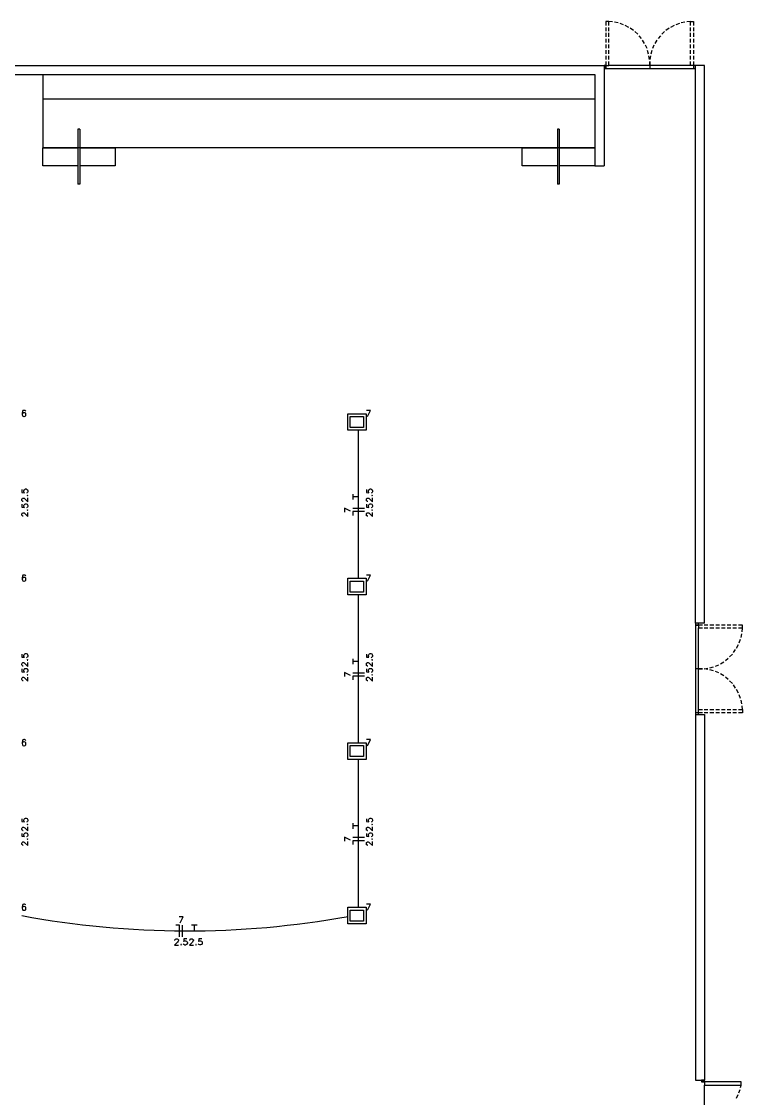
# Model space of a CAD drawing. Header units: millimetres. Extents: x 58 to 939, y 54 to 473.
# Drawn here: x 413.5 to 571.1, y 237.3 to 472.9 of the extents above; entities that cross this region are included whole.
import ezdxf

# ---------------------------------------------------------------- set-up
doc = ezdxf.new("R2010")
doc.units = ezdxf.units.MM
doc.layers.add('PDF_Geometry', color=7, linetype='Continuous')

msp = doc.modelspace()

# ---------------------------------------------------------------- linework, layer by layer
at = {"layer": 'PDF_Geometry', "color": 8, "lineweight": -3, "true_color": 0x797979}
for points in [[(541.21, 472.92), (541.21, 472.08)], [(541.89, 472.92), (541.21, 472.92)], [(541.21, 471.65), (541.21, 470.85)], [(541.89, 472.08), (541.89, 472.92)], [(542.69, 472.84), (541.89, 472.92)], [(541.89, 470.85), (541.89, 471.65)], [(543.92, 472.63), (543.11, 472.8)], [(545.1, 472.2), (544.34, 472.5)], [(546.25, 471.65), (545.48, 472.03)], [(547.26, 470.97), (546.58, 471.44)], [(555.05, 471.44), (554.37, 470.97)], [(556.15, 472.03), (555.39, 471.65)], [(557.3, 472.5), (556.53, 472.2)], [(558.52, 472.8), (557.72, 472.63)], [(559.75, 472.92), (558.95, 472.84)], [(559.75, 472.08), (559.75, 472.92)], [(559.75, 472.92), (560.43, 472.92)], [(559.75, 470.85), (559.75, 471.65)], [(560.43, 472.92), (560.43, 472.08)], [(560.43, 471.65), (560.43, 470.85)], [(541.21, 470.42), (541.21, 469.58)], [(541.21, 469.15), (541.21, 468.35)], [(541.89, 469.58), (541.89, 470.42)], [(541.89, 468.35), (541.89, 469.15)], [(548.19, 470.13), (547.6, 470.72)], [(549, 469.2), (548.49, 469.83)], [(553.15, 469.83), (552.64, 469.2)], [(554.04, 470.72), (553.44, 470.13)], [(559.75, 469.58), (559.75, 470.42)], [(559.75, 468.35), (559.75, 469.15)], [(560.43, 470.42), (560.43, 469.58)], [(560.43, 469.15), (560.43, 468.35)], [(541.21, 467.93), (541.21, 467.08)], [(541.21, 466.66), (541.21, 465.85)], [(541.89, 467.08), (541.89, 467.93)], [(541.89, 465.85), (541.89, 466.66)], [(549.68, 468.14), (549.25, 468.86)], [(550.23, 467), (549.89, 467.76)], [(550.56, 465.81), (550.35, 466.61)], [(551.28, 466.61), (551.07, 465.81)], [(551.75, 467.76), (551.41, 467)], [(552.38, 468.86), (551.96, 468.14)], [(559.75, 467.08), (559.75, 467.93)], [(559.75, 465.85), (559.75, 466.66)], [(560.43, 467.93), (560.43, 467.08)], [(560.43, 466.66), (560.43, 465.85)], [(541.21, 465.43), (541.21, 464.58)], [(541.89, 464.58), (541.89, 465.43)], [(550.78, 464.58), (550.65, 465.39)], [(550.99, 465.39), (550.86, 464.58)], [(559.75, 464.58), (559.75, 465.43)], [(560.43, 465.43), (560.43, 464.58)], [(380.76, 463.31), (540.83, 463.31)], [(540.83, 463.31), (540.83, 441.34)], [(541.21, 463.31), (540.83, 463.31)], [(540.83, 463.31), (540.83, 462.68)], [(540.83, 462.68), (541.21, 462.68)], [(540.83, 462.68), (560.81, 462.68)], [(541.21, 464.16), (541.21, 463.31)], [(541.21, 463.31), (541.89, 463.31)], [(541.21, 462.68), (541.21, 463.31)], [(541.21, 463.31), (541.21, 462.68)], [(541.89, 463.31), (541.89, 464.16)], [(559.75, 463.31), (541.89, 463.31)], [(550.82, 463.31), (550.82, 464.16)], [(550.82, 464.16), (550.82, 463.31)], [(550.82, 463.31), (550.82, 462.68)], [(559.75, 463.31), (559.75, 464.16)], [(560.43, 463.31), (559.75, 463.31)], [(560.43, 464.16), (560.43, 463.31)], [(560.81, 463.31), (560.43, 463.31)], [(560.43, 463.31), (560.43, 462.68)], [(560.43, 463.31), (560.43, 462.68)], [(560.43, 462.68), (560.81, 462.68)], [(560.81, 341.3), (560.81, 463.31)], [(562.8, 463.31), (560.81, 463.31)], [(560.81, 462.68), (560.81, 463.31)], [(562.8, 341.3), (562.8, 463.31)], [(380.76, 461.32), (538.79, 461.32)], [(418.1, 461.32), (418.1, 445.32)], [(538.79, 461.32), (538.79, 441.34)], [(418.1, 455.99), (538.79, 455.99)], [(425.76, 449.34), (425.76, 437.32)], [(426.18, 449.34), (425.76, 449.34)], [(426.18, 449.34), (426.18, 437.32)], [(530.62, 449.34), (530.62, 437.32)], [(531.01, 449.34), (530.62, 449.34)], [(531.01, 449.34), (531.01, 437.32)], [(418.1, 441.34), (418.1, 445.32)], [(418.1, 445.32), (425.76, 445.32)], [(538.79, 445.32), (418.1, 445.32)], [(426.18, 445.32), (433.97, 445.32)], [(433.97, 445.32), (433.97, 441.34)], [(522.96, 441.34), (522.96, 445.32)], [(522.96, 445.32), (530.62, 445.32)], [(531.01, 445.32), (538.79, 445.32)], [(538.79, 445.32), (538.79, 441.34)], [(425.76, 441.34), (418.1, 441.34)], [(433.97, 441.34), (426.18, 441.34)], [(530.62, 441.34), (522.96, 441.34)], [(538.79, 441.34), (531.01, 441.34)], [(538.79, 441.34), (540.83, 441.34)], [(426.18, 437.32), (425.76, 437.32)], [(531.01, 437.32), (530.62, 437.32)], [(562.8, 341.3), (560.81, 341.3)], [(560.81, 341.3), (560.81, 340.88)], [(560.81, 341.3), (560.81, 321.28)], [(561.49, 341.3), (560.81, 341.3)], [(560.81, 340.88), (561.49, 340.88)], [(561.49, 340.88), (560.81, 340.88)], [(561.49, 340.88), (561.49, 341.3)], [(562.33, 340.88), (561.49, 340.88)], [(561.49, 340.88), (561.49, 340.24)], [(561.49, 340.24), (562.33, 340.24)], [(561.49, 322.38), (561.49, 340.24)], [(563.56, 340.88), (562.76, 340.88)], [(562.76, 340.24), (563.56, 340.24)], [(564.83, 340.88), (563.98, 340.88)], [(563.98, 340.24), (564.83, 340.24)], [(566.06, 340.88), (565.25, 340.88)], [(565.25, 340.24), (566.06, 340.24)], [(567.33, 340.88), (566.48, 340.88)], [(566.48, 340.24), (567.33, 340.24)], [(568.56, 340.88), (567.75, 340.88)], [(567.75, 340.24), (568.56, 340.24)], [(569.83, 340.88), (568.98, 340.88)], [(568.98, 340.24), (569.83, 340.24)], [(571.1, 340.88), (570.25, 340.88)], [(570.25, 340.24), (571.1, 340.24)], [(571.01, 339.4), (571.1, 340.2)], [(571.1, 340.24), (571.1, 340.88)], [(570.38, 336.99), (570.67, 337.75)], [(570.8, 338.17), (570.97, 338.97)], [(569.15, 334.83), (569.61, 335.5)], [(569.83, 335.84), (570.21, 336.6)], [(566.31, 332.41), (567.03, 332.84)], [(567.37, 333.09), (568.01, 333.6)], [(568.3, 333.89), (568.9, 334.49)], [(561.49, 331.31), (560.81, 331.31)], [(562.33, 331.31), (561.49, 331.31)], [(561.49, 331.27), (562.33, 331.27)], [(562.76, 331.31), (563.56, 331.44)], [(563.56, 331.14), (562.76, 331.27)], [(563.98, 331.52), (564.79, 331.74)], [(564.79, 330.85), (563.98, 331.06)], [(565.17, 331.86), (565.93, 332.2)], [(565.93, 330.38), (565.17, 330.72)], [(567.03, 329.75), (566.31, 330.17)], [(568.01, 328.98), (567.37, 329.49)], [(568.9, 328.09), (568.3, 328.69)], [(569.61, 327.08), (569.15, 327.76)], [(570.21, 325.98), (569.83, 326.74)], [(570.67, 324.83), (570.38, 325.6)], [(570.97, 323.61), (570.8, 324.41)], [(571.1, 322.38), (571.01, 323.18)], [(560.81, 321.7), (560.81, 241.27)], [(560.81, 321.7), (560.81, 321.28)], [(561.49, 321.7), (560.81, 321.7)], [(561.49, 321.7), (560.81, 321.7)], [(560.81, 321.28), (562.8, 321.28)], [(560.81, 321.28), (561.49, 321.28)], [(561.49, 321.7), (561.49, 322.38)], [(561.49, 322.38), (562.33, 322.38)], [(562.33, 321.7), (561.49, 321.7)], [(561.49, 321.28), (561.49, 321.7)], [(562.76, 322.38), (563.56, 322.38)], [(563.56, 321.7), (562.76, 321.7)], [(562.8, 321.28), (562.8, 241.27)], [(563.98, 322.38), (564.83, 322.38)], [(564.83, 321.7), (563.98, 321.7)], [(565.25, 322.38), (566.06, 322.38)], [(566.06, 321.7), (565.25, 321.7)], [(566.48, 322.38), (567.33, 322.38)], [(567.33, 321.7), (566.48, 321.7)], [(567.75, 322.38), (568.56, 322.38)], [(568.56, 321.7), (567.75, 321.7)], [(568.98, 322.38), (569.83, 322.38)], [(569.83, 321.7), (568.98, 321.7)], [(570.25, 322.38), (571.1, 322.38)], [(571.1, 321.7), (570.25, 321.7)], [(571.1, 322.38), (571.1, 321.7)], [(560.81, 241.27), (562.8, 241.27)], [(562.16, 241.27), (562.16, 240.89)], [(562.8, 241.27), (562.16, 241.27)], [(562.16, 240.89), (562.8, 240.89)], [(562.8, 240.89), (562.16, 240.89)], [(562.8, 240.89), (562.8, 241.27)], [(570.8, 240.89), (562.8, 240.89)], [(562.8, 240.89), (562.8, 240.21)], [(570.8, 240.21), (570.8, 240.89)], [(562.8, 240.21), (570.8, 240.21)], [(562.8, 226.32), (562.8, 240.21)], [(569.78, 237.37), (570.17, 238.13)], [(570.29, 238.51), (570.59, 239.28)], [(570.67, 239.7), (570.8, 240.21)]]:
    msp.add_lwpolyline(points, dxfattribs=at)
at = {"layer": 'PDF_Geometry', "lineweight": -3}
for points in [[(414.37, 387.66), (414.29, 387.79), (414.12, 387.83), (413.99, 387.83), (413.78, 387.79), (413.65, 387.58), (413.61, 387.28), (413.61, 386.94), (413.65, 386.69), (413.78, 386.56), (413.99, 386.52), (414.03, 386.52), (414.25, 386.56), (414.37, 386.69), (414.42, 386.9), (414.42, 386.94), (414.37, 387.15), (414.25, 387.28), (414.03, 387.32), (413.99, 387.32), (413.78, 387.28), (413.65, 387.15), (413.61, 386.94)], [(489.14, 386.52), (489.77, 387.83), (488.88, 387.83)], [(413.53, 370.51), (413.53, 369.88), (414.08, 369.79), (414.03, 369.88), (413.95, 370.05), (413.95, 370.26), (414.03, 370.43), (414.16, 370.56), (414.33, 370.64), (414.46, 370.64), (414.67, 370.56), (414.8, 370.43), (414.84, 370.26), (414.84, 370.05), (414.8, 369.88), (414.71, 369.79), (414.58, 369.75)], [(488.88, 370.51), (488.88, 369.88), (489.43, 369.79), (489.39, 369.88), (489.31, 370.05), (489.31, 370.26), (489.39, 370.43), (489.52, 370.56), (489.69, 370.64), (489.81, 370.64), (490.03, 370.56), (490.15, 370.43), (490.19, 370.26), (490.19, 370.05), (490.15, 369.88), (490.07, 369.79), (489.94, 369.75)], [(413.82, 367.89), (413.78, 367.89), (413.65, 367.97), (413.57, 368.02), (413.53, 368.14), (413.53, 368.4), (413.57, 368.52), (413.65, 368.61), (413.78, 368.65), (413.91, 368.65), (414.03, 368.61), (414.2, 368.48), (414.84, 367.85), (414.84, 368.74)], [(485.88, 369.54), (485.88, 368.31)], [(487.15, 368.95), (485.88, 368.95)], [(489.18, 367.89), (489.14, 367.89), (489.01, 367.97), (488.92, 368.02), (488.88, 368.14), (488.88, 368.4), (488.92, 368.52), (489.01, 368.61), (489.14, 368.65), (489.26, 368.65), (489.39, 368.61), (489.56, 368.48), (490.19, 367.85), (490.19, 368.74)], [(413.53, 367.3), (413.53, 366.66), (414.08, 366.58), (414.03, 366.66), (413.95, 366.83), (413.95, 367.04), (414.03, 367.21), (414.16, 367.34), (414.33, 367.42), (414.46, 367.42), (414.67, 367.34), (414.8, 367.21), (414.84, 367.04), (414.84, 366.83), (414.8, 366.66), (414.71, 366.58), (414.58, 366.53)], [(413.82, 364.67), (413.78, 364.67), (413.65, 364.76), (413.57, 364.8), (413.53, 364.93), (413.53, 365.18), (413.57, 365.31), (413.65, 365.39), (413.78, 365.43), (413.91, 365.43), (414.03, 365.39), (414.2, 365.26), (414.84, 364.63), (414.84, 365.52)], [(485.41, 365.82), (484.06, 366.45), (484.06, 365.56)], [(488.42, 366.37), (485.88, 366.37)], [(488.42, 365.69), (485.88, 365.69)], [(485.88, 365.69), (485.88, 364.84)], [(488.88, 367.3), (488.88, 366.66), (489.43, 366.58), (489.39, 366.66), (489.31, 366.83), (489.31, 367.04), (489.39, 367.21), (489.52, 367.34), (489.69, 367.42), (489.81, 367.42), (490.03, 367.34), (490.15, 367.21), (490.19, 367.04), (490.19, 366.83), (490.15, 366.66), (490.07, 366.58), (489.94, 366.53)], [(489.18, 364.67), (489.14, 364.67), (489.01, 364.76), (488.92, 364.8), (488.88, 364.93), (488.88, 365.18), (488.92, 365.31), (489.01, 365.39), (489.14, 365.43), (489.26, 365.43), (489.39, 365.39), (489.56, 365.26), (490.19, 364.63), (490.19, 365.52)], [(414.37, 351.63), (414.29, 351.76), (414.12, 351.8), (413.99, 351.8), (413.78, 351.76), (413.65, 351.55), (413.61, 351.25), (413.61, 350.91), (413.65, 350.66), (413.78, 350.53), (413.99, 350.49), (414.03, 350.49), (414.25, 350.53), (414.37, 350.66), (414.42, 350.87), (414.42, 350.91), (414.37, 351.12), (414.25, 351.25), (414.03, 351.29), (413.99, 351.29), (413.78, 351.25), (413.65, 351.12), (413.61, 350.91)], [(489.14, 350.49), (489.77, 351.8), (488.88, 351.8)], [(413.53, 334.49), (413.53, 333.85), (414.08, 333.81), (414.03, 333.85), (413.95, 334.06), (413.95, 334.23), (414.03, 334.44), (414.16, 334.57), (414.33, 334.61), (414.46, 334.61), (414.67, 334.57), (414.8, 334.44), (414.84, 334.23), (414.84, 334.06), (414.8, 333.85), (414.71, 333.81), (414.58, 333.73)], [(488.88, 334.49), (488.88, 333.85), (489.43, 333.81), (489.39, 333.85), (489.31, 334.06), (489.31, 334.23), (489.39, 334.44), (489.52, 334.57), (489.69, 334.61), (489.81, 334.61), (490.03, 334.57), (490.15, 334.44), (490.19, 334.23), (490.19, 334.06), (490.15, 333.85), (490.07, 333.81), (489.94, 333.73)], [(413.82, 331.9), (413.78, 331.9), (413.65, 331.95), (413.57, 332.03), (413.53, 332.16), (413.53, 332.41), (413.57, 332.54), (413.65, 332.58), (413.78, 332.67), (413.91, 332.67), (414.03, 332.58), (414.2, 332.46), (414.84, 331.82), (414.84, 332.71)], [(485.88, 333.51), (485.88, 332.33)], [(487.15, 332.92), (485.88, 332.92)], [(489.18, 331.9), (489.14, 331.9), (489.01, 331.95), (488.92, 332.03), (488.88, 332.16), (488.88, 332.41), (488.92, 332.54), (489.01, 332.58), (489.14, 332.67), (489.26, 332.67), (489.39, 332.58), (489.56, 332.46), (490.19, 331.82), (490.19, 332.71)], [(413.53, 331.27), (413.53, 330.63), (414.08, 330.59), (414.03, 330.63), (413.95, 330.85), (413.95, 331.02), (414.03, 331.23), (414.16, 331.35), (414.33, 331.4), (414.46, 331.4), (414.67, 331.35), (414.8, 331.23), (414.84, 331.02), (414.84, 330.85), (414.8, 330.63), (414.71, 330.59), (414.58, 330.51)], [(485.41, 329.83), (484.06, 330.47), (484.06, 329.58)], [(488.42, 330.34), (485.88, 330.34)], [(488.88, 331.27), (488.88, 330.63), (489.43, 330.59), (489.39, 330.63), (489.31, 330.85), (489.31, 331.02), (489.39, 331.23), (489.52, 331.35), (489.69, 331.4), (489.81, 331.4), (490.03, 331.35), (490.15, 331.23), (490.19, 331.02), (490.19, 330.85), (490.15, 330.63), (490.07, 330.59), (489.94, 330.51)], [(413.82, 328.69), (413.78, 328.69), (413.65, 328.73), (413.57, 328.81), (413.53, 328.94), (413.53, 329.2), (413.57, 329.32), (413.65, 329.36), (413.78, 329.45), (413.91, 329.45), (414.03, 329.36), (414.2, 329.24), (414.84, 328.6), (414.84, 329.49)], [(488.42, 329.7), (485.88, 329.7)], [(485.88, 329.7), (485.88, 328.86)], [(489.18, 328.69), (489.14, 328.69), (489.01, 328.73), (488.92, 328.81), (488.88, 328.94), (488.88, 329.2), (488.92, 329.32), (489.01, 329.36), (489.14, 329.45), (489.26, 329.45), (489.39, 329.36), (489.56, 329.24), (490.19, 328.6), (490.19, 329.49)], [(414.37, 315.61), (414.29, 315.73), (414.12, 315.82), (413.99, 315.82), (413.78, 315.73), (413.65, 315.56), (413.61, 315.22), (413.61, 314.93), (413.65, 314.67), (413.78, 314.55), (413.99, 314.46), (414.03, 314.46), (414.25, 314.55), (414.37, 314.67), (414.42, 314.84), (414.42, 314.93), (414.37, 315.1), (414.25, 315.22), (414.03, 315.31), (413.99, 315.31), (413.78, 315.22), (413.65, 315.1), (413.61, 314.93)], [(489.14, 314.46), (489.77, 315.82), (488.88, 315.82)], [(413.53, 298.5), (413.53, 297.87), (414.08, 297.78), (414.03, 297.87), (413.95, 298.04), (413.95, 298.25), (414.03, 298.42), (414.16, 298.55), (414.33, 298.63), (414.46, 298.63), (414.67, 298.55), (414.8, 298.42), (414.84, 298.25), (414.84, 298.04), (414.8, 297.87), (414.71, 297.78), (414.58, 297.74)], [(485.88, 297.53), (485.88, 296.3)], [(487.15, 296.94), (485.88, 296.94)], [(488.88, 298.5), (488.88, 297.87), (489.43, 297.78), (489.39, 297.87), (489.31, 298.04), (489.31, 298.25), (489.39, 298.42), (489.52, 298.55), (489.69, 298.63), (489.81, 298.63), (490.03, 298.55), (490.15, 298.42), (490.19, 298.25), (490.19, 298.04), (490.15, 297.87), (490.07, 297.78), (489.94, 297.74)], [(413.82, 295.88), (413.78, 295.88), (413.65, 295.96), (413.57, 296), (413.53, 296.13), (413.53, 296.39), (413.57, 296.51), (413.65, 296.6), (413.78, 296.64), (413.91, 296.64), (414.03, 296.6), (414.2, 296.47), (414.84, 295.84), (414.84, 296.72)], [(413.53, 295.29), (413.53, 294.65), (414.08, 294.57), (414.03, 294.65), (413.95, 294.82), (413.95, 295.03), (414.03, 295.2), (414.16, 295.33), (414.33, 295.41), (414.46, 295.41), (414.67, 295.33), (414.8, 295.2), (414.84, 295.03), (414.84, 294.82), (414.8, 294.65), (414.71, 294.57), (414.58, 294.52)], [(489.18, 295.88), (489.14, 295.88), (489.01, 295.96), (488.92, 296), (488.88, 296.13), (488.88, 296.39), (488.92, 296.51), (489.01, 296.6), (489.14, 296.64), (489.26, 296.64), (489.39, 296.6), (489.56, 296.47), (490.19, 295.84), (490.19, 296.72)], [(488.88, 295.29), (488.88, 294.65), (489.43, 294.57), (489.39, 294.65), (489.31, 294.82), (489.31, 295.03), (489.39, 295.2), (489.52, 295.33), (489.69, 295.41), (489.81, 295.41), (490.03, 295.33), (490.15, 295.2), (490.19, 295.03), (490.19, 294.82), (490.15, 294.65), (490.07, 294.57), (489.94, 294.52)], [(413.82, 292.66), (413.78, 292.66), (413.65, 292.75), (413.57, 292.79), (413.53, 292.91), (413.53, 293.17), (413.57, 293.3), (413.65, 293.38), (413.78, 293.42), (413.91, 293.42), (414.03, 293.38), (414.2, 293.25), (414.84, 292.62), (414.84, 293.51)], [(485.41, 293.8), (484.06, 294.44), (484.06, 293.55)], [(488.42, 294.35), (485.88, 294.35)], [(488.42, 293.68), (485.88, 293.68)], [(485.88, 293.68), (485.88, 292.83)], [(489.18, 292.66), (489.14, 292.66), (489.01, 292.75), (488.92, 292.79), (488.88, 292.91), (488.88, 293.17), (488.92, 293.3), (489.01, 293.38), (489.14, 293.42), (489.26, 293.42), (489.39, 293.38), (489.56, 293.25), (490.19, 292.62), (490.19, 293.51)], [(414.37, 279.62), (414.29, 279.75), (414.12, 279.79), (413.99, 279.79), (413.78, 279.75), (413.65, 279.54), (413.61, 279.24), (413.61, 278.9), (413.65, 278.65), (413.78, 278.52), (413.99, 278.48), (414.03, 278.48), (414.25, 278.52), (414.37, 278.65), (414.42, 278.86), (414.42, 278.9), (414.37, 279.11), (414.25, 279.24), (414.03, 279.28), (413.99, 279.28), (413.78, 279.24), (413.65, 279.11), (413.61, 278.9)], [(489.14, 278.48), (489.77, 279.79), (488.88, 279.79)], [(448.16, 275.68), (448.79, 277), (447.9, 277)], [(448.03, 275.22), (447.18, 275.22)], [(448.03, 272.68), (448.03, 275.22)], [(448.66, 272.68), (448.66, 275.22)], [(451.84, 275.22), (450.61, 275.18)], [(451.25, 273.95), (451.25, 275.22)], [(447.01, 271.87), (447.01, 271.96), (447.06, 272.09), (447.14, 272.13), (447.27, 272.21), (447.52, 272.21), (447.65, 272.13), (447.69, 272.09), (447.78, 271.96), (447.78, 271.83), (447.69, 271.7), (447.56, 271.49), (446.93, 270.86), (447.82, 270.86)], [(449.6, 272.21), (448.96, 272.21), (448.92, 271.62), (448.96, 271.7), (449.17, 271.75), (449.34, 271.75), (449.55, 271.7), (449.68, 271.58), (449.72, 271.37), (449.72, 271.24), (449.68, 271.07), (449.55, 270.94), (449.34, 270.86), (449.17, 270.86), (448.96, 270.94), (448.92, 270.99), (448.83, 271.11)], [(450.27, 271.87), (450.27, 271.92), (450.32, 272.04), (450.36, 272.13), (450.48, 272.21), (450.74, 272.21), (450.87, 272.13), (450.95, 272.09), (451.03, 271.96), (451.03, 271.83), (450.95, 271.7), (450.82, 271.49), (450.19, 270.86), (451.08, 270.86)], [(452.86, 272.21), (452.22, 272.21), (452.18, 271.66), (452.22, 271.7), (452.43, 271.79), (452.6, 271.79), (452.81, 271.7), (452.94, 271.58), (452.98, 271.41), (452.98, 271.28), (452.94, 271.07), (452.81, 270.94), (452.6, 270.9), (452.43, 270.9), (452.22, 270.94), (452.18, 271.03), (452.09, 271.15)]]:
    msp.add_lwpolyline(points, dxfattribs=at)
for points in [[(484.82, 387.11), (488.8, 387.11), (488.8, 383.51), (484.82, 383.51)], [(485.33, 386.52), (488.2, 386.52), (488.2, 384.1), (485.33, 384.1)], [(414.71, 369.24), (414.8, 369.16), (414.84, 369.24), (414.8, 369.29)], [(490.07, 369.24), (490.15, 369.16), (490.19, 369.24), (490.15, 369.29)], [(414.71, 366.03), (414.8, 365.94), (414.84, 366.03), (414.8, 366.07)], [(490.07, 366.03), (490.15, 365.94), (490.19, 366.03), (490.15, 366.07)], [(484.82, 351.12), (488.8, 351.12), (488.8, 347.48), (484.82, 347.48)], [(485.33, 350.49), (488.2, 350.49), (488.2, 348.08), (485.33, 348.08)], [(414.71, 333.22), (414.8, 333.17), (414.84, 333.22), (414.8, 333.3)], [(490.07, 333.22), (490.15, 333.17), (490.19, 333.22), (490.15, 333.3)], [(414.71, 330), (414.8, 329.96), (414.84, 330), (414.8, 330.08)], [(490.07, 330), (490.15, 329.96), (490.19, 330), (490.15, 330.08)], [(484.82, 315.1), (488.8, 315.1), (488.8, 311.46), (484.82, 311.46)], [(485.33, 314.51), (488.2, 314.51), (488.2, 312.09), (485.33, 312.09)], [(414.71, 297.23), (414.8, 297.15), (414.84, 297.23), (414.8, 297.27)], [(490.07, 297.23), (490.15, 297.15), (490.19, 297.23), (490.15, 297.27)], [(414.71, 294.02), (414.8, 293.93), (414.84, 294.02), (414.8, 294.06)], [(490.07, 294.02), (490.15, 293.93), (490.19, 294.02), (490.15, 294.06)], [(484.82, 279.11), (488.8, 279.11), (488.8, 275.47), (484.82, 275.47)], [(485.33, 278.48), (488.2, 278.48), (488.2, 276.07), (485.33, 276.07)], [(448.33, 270.99), (448.28, 270.94), (448.33, 270.86), (448.41, 270.94)], [(451.59, 270.99), (451.54, 270.94), (451.59, 270.86), (451.67, 270.94)]]:
    msp.add_lwpolyline(points, close=True, dxfattribs=at)
at = {"layer": 'PDF_Geometry', "color": 11, "lineweight": -3, "true_color": 0xff7474}
for points in [[(487.15, 351.12), (487.15, 383.51)], [(487.15, 315.1), (487.15, 347.48)], [(487.15, 279.11), (487.15, 311.46)]]:
    msp.add_lwpolyline(points, dxfattribs=at)
msp.add_arc((449.66, 470.74), 196.79, 259.4092, 280.3052, dxfattribs=at)

doc.saveas('drawing.dxf')
